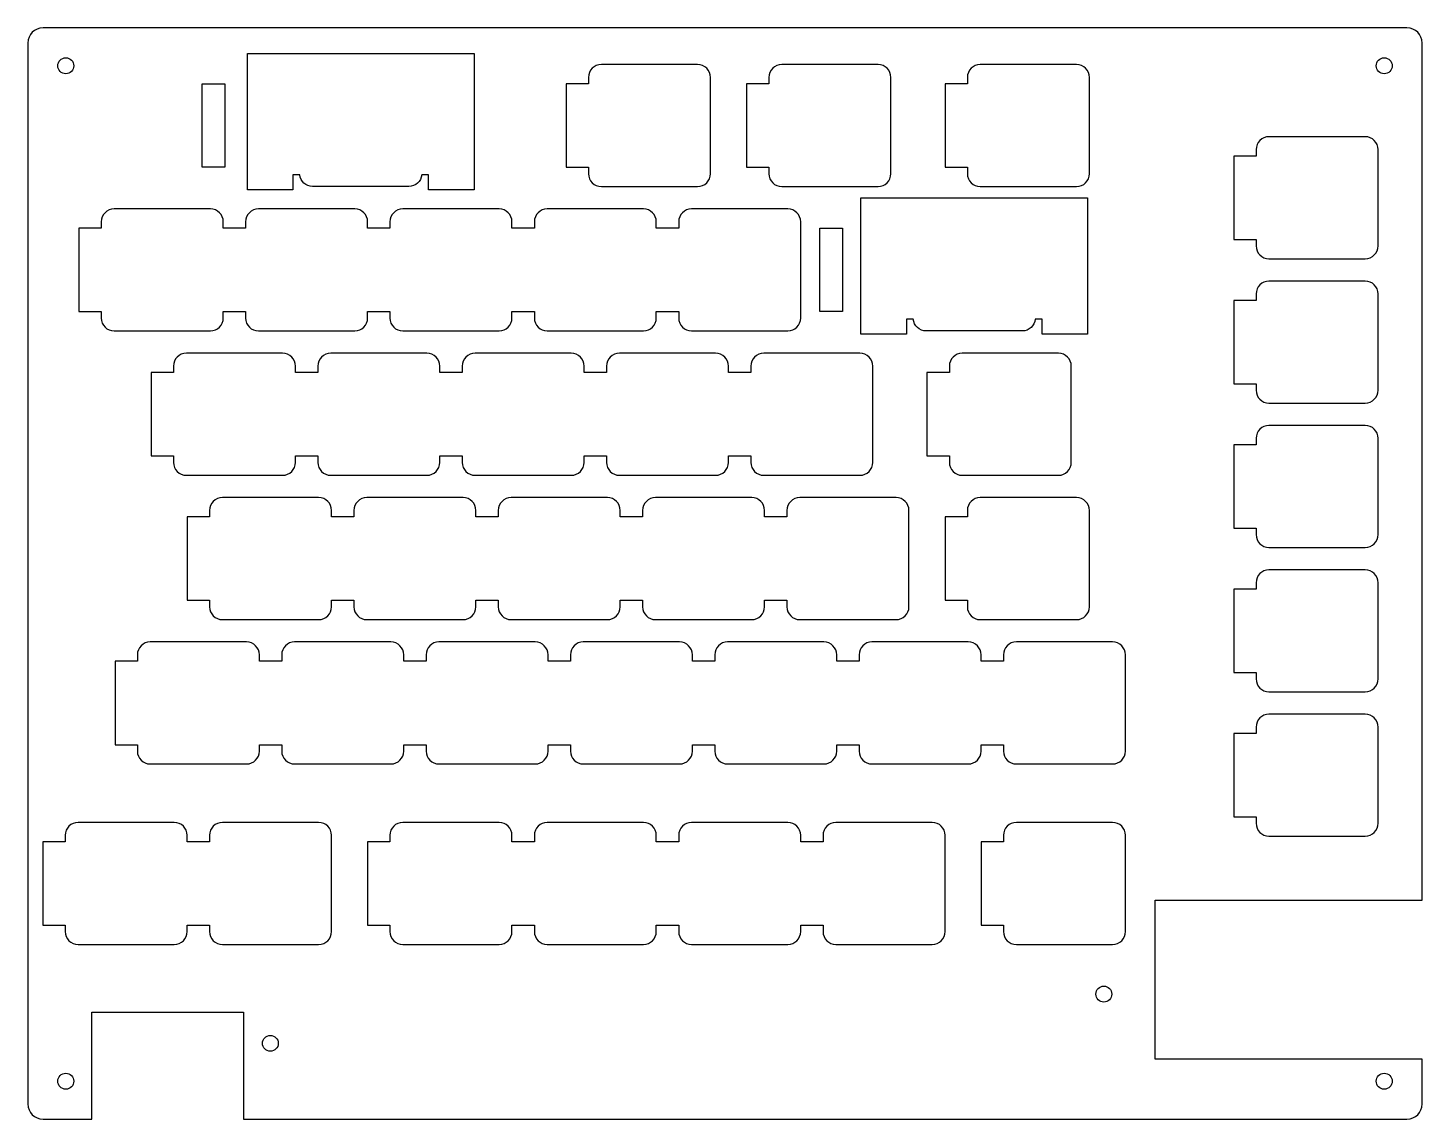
# Model space of a CAD drawing. Header units: millimetres. Extents: x -183 to 1, y -1 to 143.
import ezdxf

# ---------------------------------------------------------------- set-up
doc = ezdxf.new("R2010")
doc.units = ezdxf.units.MM
doc.layers.get('0').update_dxf_attribs({"linetype": 'CONTINUOUS'})

msp = doc.modelspace()

# ---------------------------------------------------------------- linework, layer by layer
for points in [[(1.0005, 141.0005, 0.414213562), (-0.9995, 143.0005), (-181, 143.0005, 0.414213562), (-183, 141.0005), (-183, 1, 0.414213562), (-181, -1), (-174.56455, -1), (-174.56455, 13.09338), (-154.56455, 13.09338), (-154.56455, -1), (-0.9995, -1, 0.414213562), (1.0005, 1), (1.0005, 6.9), (-34.21, 6.9), (-34.21, 27.9), (1.0005, 27.9)], [(-154.01875, 121.6125), (-154.01875, 139.6125), (-124.11875, 139.6125), (-124.11875, 121.6125), (-130.11875, 121.6125), (-130.11875, 123.6125), (-131.02538, 123.6125, -0.388566861), (-132.71875, 122.0625), (-145.41875, 122.0625, -0.388566861), (-147.11212, 123.6125), (-148.01875, 123.6125), (-148.01875, 121.6125)], [(-109.01875, 123.7625, 0.414213562), (-107.31875, 122.0625), (-94.61875, 122.0625, 0.414213562), (-92.91875, 123.7625), (-92.91875, 136.4625, 0.414213562), (-94.61875, 138.1625), (-107.31875, 138.1625, 0.414213562), (-109.01875, 136.4625), (-109.01875, 135.6125), (-111.96875, 135.6125), (-111.96875, 124.6125), (-109.01875, 124.6125)], [(-85.20625, 123.7625, 0.414213562), (-83.50625, 122.0625), (-70.80625, 122.0625, 0.414213562), (-69.10625, 123.7625), (-69.10625, 136.4625, 0.414213562), (-70.80625, 138.1625), (-83.50625, 138.1625, 0.414213562), (-85.20625, 136.4625), (-85.20625, 135.6125), (-88.15625, 135.6125), (-88.15625, 124.6125), (-85.20625, 124.6125)], [(-59.0125, 123.7625, 0.414213562), (-57.3125, 122.0625), (-44.6125, 122.0625, 0.414213562), (-42.9125, 123.7625), (-42.9125, 136.4625, 0.414213562), (-44.6125, 138.1625), (-57.3125, 138.1625, 0.414213562), (-59.0125, 136.4625), (-59.0125, 135.6125), (-61.9625, 135.6125), (-61.9625, 124.6125), (-59.0125, 124.6125)], [(-20.9125, 114.2375, 0.414213562), (-19.2125, 112.5375), (-6.5125, 112.5375, 0.414213562), (-4.8125, 114.2375), (-4.8125, 126.9375, 0.414213562), (-6.5125, 128.6375), (-19.2125, 128.6375, 0.414213562), (-20.9125, 126.9375), (-20.9125, 126.0875), (-23.8625, 126.0875), (-23.8625, 115.0875), (-20.9125, 115.0875)], [(-73.05625, 102.5625), (-73.05625, 120.5625), (-43.15625, 120.5625), (-43.15625, 102.5625), (-49.15625, 102.5625), (-49.15625, 104.5625), (-50.06288, 104.5625, -0.388566861), (-51.75625, 103.0125), (-64.45625, 103.0125, -0.388566861), (-66.14962, 104.5625), (-67.05625, 104.5625), (-67.05625, 102.5625)], [(-173.3125, 104.7125, 0.414213562), (-171.6125, 103.0125), (-158.9125, 103.0125, 0.414213562), (-157.2125, 104.7125), (-157.2125, 105.5625), (-154.2625, 105.5625), (-154.2625, 104.7125, 0.414213562), (-152.5625, 103.0125), (-139.8625, 103.0125, 0.414213562), (-138.1625, 104.7125), (-138.1625, 105.5625), (-135.2125, 105.5625), (-135.2125, 104.7125, 0.414213562), (-133.5125, 103.0125), (-120.8125, 103.0125, 0.414213562), (-119.1125, 104.7125), (-119.1125, 105.5625), (-116.1625, 105.5625), (-116.1625, 104.7125, 0.414213562), (-114.4625, 103.0125), (-101.7625, 103.0125, 0.414213562), (-100.0625, 104.7125), (-100.0625, 105.5625), (-97.1125, 105.5625), (-97.1125, 104.7125, 0.414213562), (-95.4125, 103.0125), (-82.7125, 103.0125, 0.414213562), (-81.0125, 104.7125), (-81.0125, 117.4125, 0.414213562), (-82.7125, 119.1125), (-95.4125, 119.1125, 0.414213562), (-97.1125, 117.4125), (-97.1125, 116.5625), (-100.0625, 116.5625), (-100.0625, 117.4125, 0.414213562), (-101.7625, 119.1125), (-114.4625, 119.1125, 0.414213562), (-116.1625, 117.4125), (-116.1625, 116.5625), (-119.1125, 116.5625), (-119.1125, 117.4125, 0.414213562), (-120.8125, 119.1125), (-133.5125, 119.1125, 0.414213562), (-135.2125, 117.4125), (-135.2125, 116.5625), (-138.1625, 116.5625), (-138.1625, 117.4125, 0.414213562), (-139.8625, 119.1125), (-152.5625, 119.1125, 0.414213562), (-154.2625, 117.4125), (-154.2625, 116.5625), (-157.2125, 116.5625), (-157.2125, 117.4125, 0.414213562), (-158.9125, 119.1125), (-171.6125, 119.1125, 0.414213562), (-173.3125, 117.4125), (-173.3125, 116.5625), (-176.2625, 116.5625), (-176.2625, 105.5625), (-173.3125, 105.5625)], [(-20.9125, 95.1875, 0.414213562), (-19.2125, 93.4875), (-6.5125, 93.4875, 0.414213562), (-4.8125, 95.1875), (-4.8125, 107.8875, 0.414213562), (-6.5125, 109.5875), (-19.2125, 109.5875, 0.414213562), (-20.9125, 107.8875), (-20.9125, 107.0375), (-23.8625, 107.0375), (-23.8625, 96.0375), (-20.9125, 96.0375)], [(-87.5875, 85.6625, 0.414213562), (-85.8875, 83.9625), (-73.1875, 83.9625, 0.414213562), (-71.4875, 85.6625), (-71.4875, 98.3625, 0.414213562), (-73.1875, 100.0625), (-85.8875, 100.0625, 0.414213562), (-87.5875, 98.3625), (-87.5875, 97.5125), (-90.5375, 97.5125), (-90.5375, 98.3625, 0.414213562), (-92.2375, 100.0625), (-104.9375, 100.0625, 0.414213562), (-106.6375, 98.3625), (-106.6375, 97.5125), (-109.5875, 97.5125), (-109.5875, 98.3625, 0.414213562), (-111.2875, 100.0625), (-123.9875, 100.0625, 0.414213562), (-125.6875, 98.3625), (-125.6875, 97.5125), (-128.6375, 97.5125), (-128.6375, 98.3625, 0.414213562), (-130.3375, 100.0625), (-143.0375, 100.0625, 0.414213562), (-144.7375, 98.3625), (-144.7375, 97.5125), (-147.6875, 97.5125), (-147.6875, 98.3625, 0.414213562), (-149.3875, 100.0625), (-162.0875, 100.0625, 0.414213562), (-163.7875, 98.3625), (-163.7875, 97.5125), (-166.7375, 97.5125), (-166.7375, 86.5125), (-163.7875, 86.5125), (-163.7875, 85.6625, 0.414213562), (-162.0875, 83.9625), (-149.3875, 83.9625, 0.414213562), (-147.6875, 85.6625), (-147.6875, 86.5125), (-144.7375, 86.5125), (-144.7375, 85.6625, 0.414213562), (-143.0375, 83.9625), (-130.3375, 83.9625, 0.414213562), (-128.6375, 85.6625), (-128.6375, 86.5125), (-125.6875, 86.5125), (-125.6875, 85.6625, 0.414213562), (-123.9875, 83.9625), (-111.2875, 83.9625, 0.414213562), (-109.5875, 85.6625), (-109.5875, 86.5125), (-106.6375, 86.5125), (-106.6375, 85.6625, 0.414213562), (-104.9375, 83.9625), (-92.2375, 83.9625, 0.414213562), (-90.5375, 85.6625), (-90.5375, 86.5125), (-87.5875, 86.5125)], [(-61.39375, 85.6625, 0.414213562), (-59.69375, 83.9625), (-46.99375, 83.9625, 0.414213562), (-45.29375, 85.6625), (-45.29375, 98.3625, 0.414213562), (-46.99375, 100.0625), (-59.69375, 100.0625, 0.414213562), (-61.39375, 98.3625), (-61.39375, 97.5125), (-64.34375, 97.5125), (-64.34375, 86.5125), (-61.39375, 86.5125)], [(-20.9125, 76.1375, 0.414213562), (-19.2125, 74.4375), (-6.5125, 74.4375, 0.414213562), (-4.8125, 76.1375), (-4.8125, 88.8375, 0.414213562), (-6.5125, 90.5375), (-19.2125, 90.5375, 0.414213562), (-20.9125, 88.8375), (-20.9125, 87.9875), (-23.8625, 87.9875), (-23.8625, 76.9875), (-20.9125, 76.9875)], [(-139.975, 66.6125, 0.414213562), (-138.275, 64.9125), (-125.575, 64.9125, 0.414213562), (-123.875, 66.6125), (-123.875, 67.4625), (-120.925, 67.4625), (-120.925, 66.6125, 0.414213562), (-119.225, 64.9125), (-106.525, 64.9125, 0.414213562), (-104.825, 66.6125), (-104.825, 67.4625), (-101.875, 67.4625), (-101.875, 66.6125, 0.414213562), (-100.175, 64.9125), (-87.475, 64.9125, 0.414213562), (-85.775, 66.6125), (-85.775, 67.4625), (-82.825, 67.4625), (-82.825, 66.6125, 0.414213562), (-81.125, 64.9125), (-68.425, 64.9125, 0.414213562), (-66.725, 66.6125), (-66.725, 79.3125, 0.414213562), (-68.425, 81.0125), (-81.125, 81.0125, 0.414213562), (-82.825, 79.3125), (-82.825, 78.4625), (-85.775, 78.4625), (-85.775, 79.3125, 0.414213562), (-87.475, 81.0125), (-100.175, 81.0125, 0.414213562), (-101.875, 79.3125), (-101.875, 78.4625), (-104.825, 78.4625), (-104.825, 79.3125, 0.414213562), (-106.525, 81.0125), (-119.225, 81.0125, 0.414213562), (-120.925, 79.3125), (-120.925, 78.4625), (-123.875, 78.4625), (-123.875, 79.3125, 0.414213562), (-125.575, 81.0125), (-138.275, 81.0125, 0.414213562), (-139.975, 79.3125), (-139.975, 78.4625), (-142.925, 78.4625), (-142.925, 79.3125, 0.414213562), (-144.625, 81.0125), (-157.325, 81.0125, 0.414213562), (-159.025, 79.3125), (-159.025, 78.4625), (-161.975, 78.4625), (-161.975, 67.4625), (-159.025, 67.4625), (-159.025, 66.6125, 0.414213562), (-157.325, 64.9125), (-144.625, 64.9125, 0.414213562), (-142.925, 66.6125), (-142.925, 67.4625), (-139.975, 67.4625)], [(-59.0125, 66.6125, 0.414213562), (-57.3125, 64.9125), (-44.6125, 64.9125, 0.414213562), (-42.9125, 66.6125), (-42.9125, 79.3125, 0.414213562), (-44.6125, 81.0125), (-57.3125, 81.0125, 0.414213562), (-59.0125, 79.3125), (-59.0125, 78.4625), (-61.9625, 78.4625), (-61.9625, 67.4625), (-59.0125, 67.4625)], [(-20.9125, 57.0875, 0.414213562), (-19.2125, 55.3875), (-6.5125, 55.3875, 0.414213562), (-4.8125, 57.0875), (-4.8125, 69.7875, 0.414213562), (-6.5125, 71.4875), (-19.2125, 71.4875, 0.414213562), (-20.9125, 69.7875), (-20.9125, 68.9375), (-23.8625, 68.9375), (-23.8625, 57.9375), (-20.9125, 57.9375)], [(-54.25, 47.5625, 0.414213562), (-52.55, 45.8625), (-39.85, 45.8625, 0.414213562), (-38.15, 47.5625), (-38.15, 60.2625, 0.414213562), (-39.85, 61.9625), (-52.55, 61.9625, 0.414213562), (-54.25, 60.2625), (-54.25, 59.4125), (-57.2, 59.4125), (-57.2, 60.2625, 0.414213562), (-58.9, 61.9625), (-71.6, 61.9625, 0.414213562), (-73.3, 60.2625), (-73.3, 59.4125), (-76.25, 59.4125), (-76.25, 60.2625, 0.414213562), (-77.95, 61.9625), (-90.65, 61.9625, 0.414213562), (-92.35, 60.2625), (-92.35, 59.4125), (-95.3, 59.4125), (-95.3, 60.2625, 0.414213562), (-97, 61.9625), (-109.7, 61.9625, 0.414213562), (-111.4, 60.2625), (-111.4, 59.4125), (-114.35, 59.4125), (-114.35, 60.2625, 0.414213562), (-116.05, 61.9625), (-128.75, 61.9625, 0.414213562), (-130.45, 60.2625), (-130.45, 59.4125), (-133.4, 59.4125), (-133.4, 60.2625, 0.414213562), (-135.1, 61.9625), (-147.8, 61.9625, 0.414213562), (-149.5, 60.2625), (-149.5, 59.4125), (-152.45, 59.4125), (-152.45, 60.2625, 0.414213562), (-154.15, 61.9625), (-166.85, 61.9625, 0.414213562), (-168.55, 60.2625), (-168.55, 59.4125), (-171.5, 59.4125), (-171.5, 48.4125), (-168.55, 48.4125), (-168.55, 47.5625, 0.414213562), (-166.85, 45.8625), (-154.15, 45.8625, 0.414213562), (-152.45, 47.5625), (-152.45, 48.4125), (-149.5, 48.4125), (-149.5, 47.5625, 0.414213562), (-147.8, 45.8625), (-135.1, 45.8625, 0.414213562), (-133.4, 47.5625), (-133.4, 48.4125), (-130.45, 48.4125), (-130.45, 47.5625, 0.414213562), (-128.75, 45.8625), (-116.05, 45.8625, 0.414213562), (-114.35, 47.5625), (-114.35, 48.4125), (-111.4, 48.4125), (-111.4, 47.5625, 0.414213562), (-109.7, 45.8625), (-97, 45.8625, 0.414213562), (-95.3, 47.5625), (-95.3, 48.4125), (-92.35, 48.4125), (-92.35, 47.5625, 0.414213562), (-90.65, 45.8625), (-77.95, 45.8625, 0.414213562), (-76.25, 47.5625), (-76.25, 48.4125), (-73.3, 48.4125), (-73.3, 47.5625, 0.414213562), (-71.6, 45.8625), (-58.9, 45.8625, 0.414213562), (-57.2, 47.5625), (-57.2, 48.4125), (-54.25, 48.4125)], [(-20.9125, 38.0375, 0.414213562), (-19.2125, 36.3375), (-6.5125, 36.3375, 0.414213562), (-4.8125, 38.0375), (-4.8125, 50.7375, 0.414213562), (-6.5125, 52.4375), (-19.2125, 52.4375, 0.414213562), (-20.9125, 50.7375), (-20.9125, 49.8875), (-23.8625, 49.8875), (-23.8625, 38.8875), (-20.9125, 38.8875)], [(-159.025, 23.75, 0.414213562), (-157.325, 22.05), (-144.625, 22.05, 0.414213562), (-142.925, 23.75), (-142.925, 36.45, 0.414213562), (-144.625, 38.15), (-157.325, 38.15, 0.414213562), (-159.025, 36.45), (-159.025, 35.6), (-161.975, 35.6), (-161.975, 36.45, 0.414213562), (-163.675, 38.15), (-176.375, 38.15, 0.414213562), (-178.075, 36.45), (-178.075, 35.6), (-181.025, 35.6), (-181.025, 24.6), (-178.075, 24.6), (-178.075, 23.75, 0.414213562), (-176.375, 22.05), (-163.675, 22.05, 0.414213562), (-161.975, 23.75), (-161.975, 24.6), (-159.025, 24.6)], [(-78.0625, 23.75, 0.414213562), (-76.3625, 22.05), (-63.6625, 22.05, 0.414213562), (-61.9625, 23.75), (-61.9625, 36.45, 0.414213562), (-63.6625, 38.15), (-76.3625, 38.15, 0.414213562), (-78.0625, 36.45), (-78.0625, 35.6), (-81.0125, 35.6), (-81.0125, 36.45, 0.414213562), (-82.7125, 38.15), (-95.4125, 38.15, 0.414213562), (-97.1125, 36.45), (-97.1125, 35.6), (-100.0625, 35.6), (-100.0625, 36.45, 0.414213562), (-101.7625, 38.15), (-114.4625, 38.15, 0.414213562), (-116.1625, 36.45), (-116.1625, 35.6), (-119.1125, 35.6), (-119.1125, 36.45, 0.414213562), (-120.8125, 38.15), (-133.5125, 38.15, 0.414213562), (-135.2125, 36.45), (-135.2125, 35.6), (-138.1625, 35.6), (-138.1625, 24.6), (-135.2125, 24.6), (-135.2125, 23.75, 0.414213562), (-133.5125, 22.05), (-120.8125, 22.05, 0.414213562), (-119.1125, 23.75), (-119.1125, 24.6), (-116.1625, 24.6), (-116.1625, 23.75, 0.414213562), (-114.4625, 22.05), (-101.7625, 22.05, 0.414213562), (-100.0625, 23.75), (-100.0625, 24.6), (-97.1125, 24.6), (-97.1125, 23.75, 0.414213562), (-95.4125, 22.05), (-82.7125, 22.05, 0.414213562), (-81.0125, 23.75), (-81.0125, 24.6), (-78.0625, 24.6)], [(-54.25, 23.75, 0.414213562), (-52.55, 22.05), (-39.85, 22.05, 0.414213562), (-38.15, 23.75), (-38.15, 36.45, 0.414213562), (-39.85, 38.15), (-52.55, 38.15, 0.414213562), (-54.25, 36.45), (-54.25, 35.6), (-57.2, 35.6), (-57.2, 24.6), (-54.25, 24.6)]]:
    msp.add_lwpolyline(points, format="xyb", close=True)
for points in [[(-157, 124.6125), (-160, 124.6125), (-160, 135.6125), (-157, 135.6125)], [(-75.49975, 116.5625), (-75.49975, 105.5625), (-78.49975, 105.5625), (-78.49975, 116.5625)]]:
    msp.add_lwpolyline(points, close=True)
for centre in [(-178, 138), (-4, 138), (-41, 15.5), (-151, 9), (-178, 4), (-4, 4)]:
    msp.add_circle(centre, 1.05)

doc.saveas('drawing.dxf')
